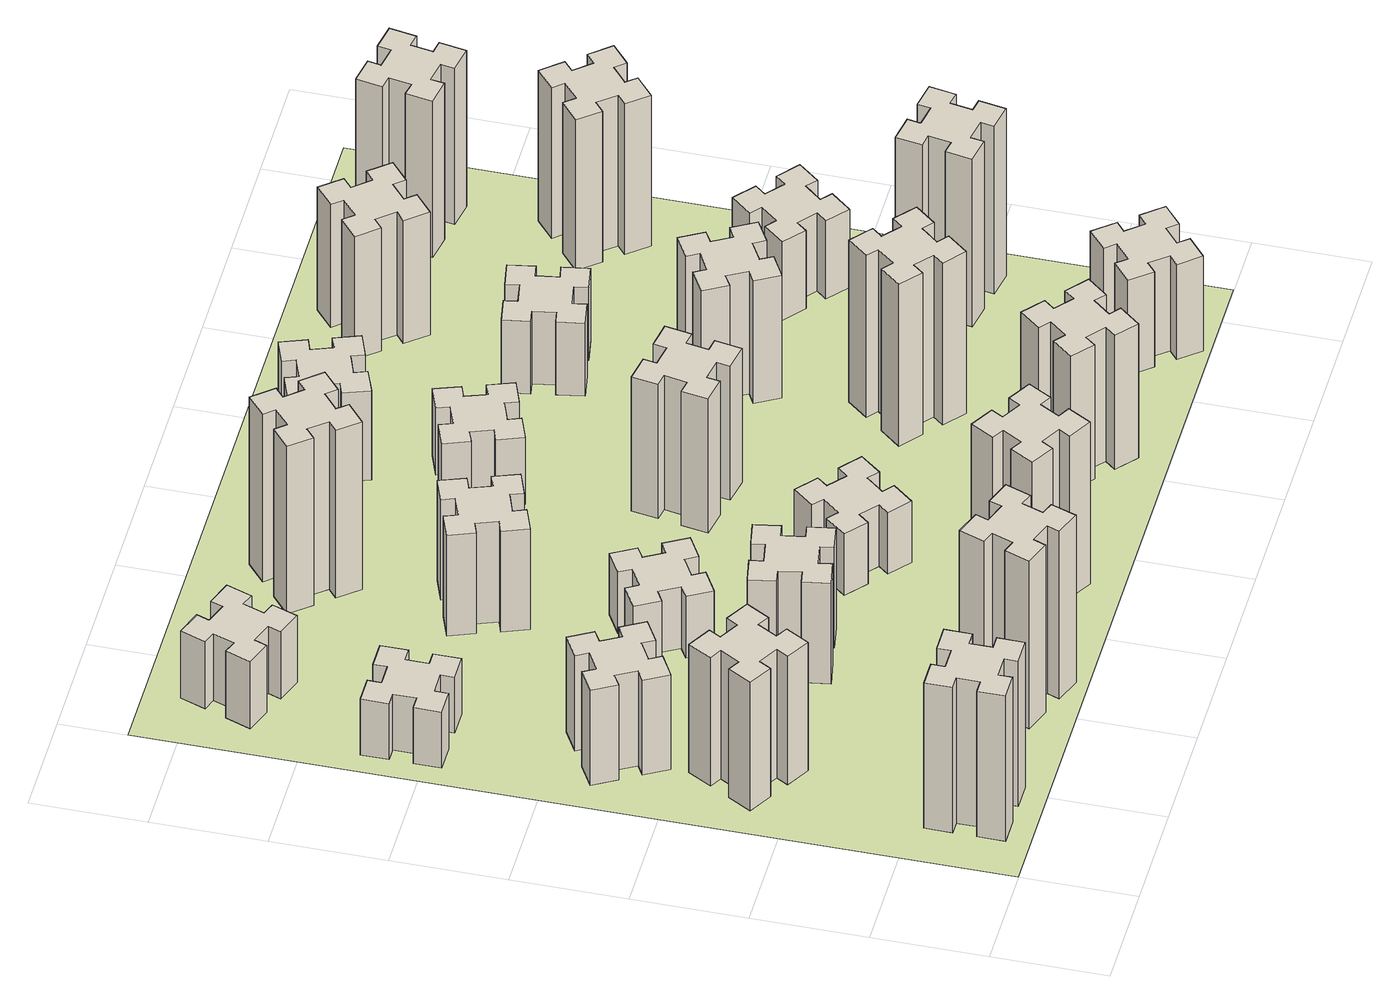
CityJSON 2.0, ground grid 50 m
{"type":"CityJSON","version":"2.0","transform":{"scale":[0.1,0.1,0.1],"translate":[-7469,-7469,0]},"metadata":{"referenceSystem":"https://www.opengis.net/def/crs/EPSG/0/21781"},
"CityObjects":{
"building1":{"type":"Building","attributes":{"class":"1000","function":"1000","usage":"1000","yearOfConstruction":2016,"roofType":"1000","measuredHeight":78,"storeysAboveGround":30,"storeysBelowGround":0},"geometry":[{"type":"Solid","lod":"1","boundaries":[[[[0,1,2,3,4,5,6,7,8,9,10,11,12,13,14,15,16,17,18,19]],[[17,16,20,21]],[[16,15,22,20]],[[15,14,23,22]],[[14,13,24,23]],[[13,12,25,24]],[[12,11,26,25]],[[11,10,27,26]],[[10,9,28,27]],[[9,8,29,28]],[[8,7,30,29]],[[7,6,31,30]],[[6,5,32,31]],[[5,4,33,32]],[[4,3,34,33]],[[3,2,35,34]],[[2,1,36,35]],[[1,0,37,36]],[[0,19,38,37]],[[19,18,39,38]],[[18,17,21,39]],[[24,25,26,27,28,29,30,31,32,33,34,35,36,37,38,39,21,20,22,23]]]]}]},
"building2":{"type":"Building","attributes":{"class":"1000","function":"1000","usage":"1000","yearOfConstruction":2016,"roofType":"1000","measuredHeight":69,"storeysAboveGround":30,"storeysBelowGround":0},"geometry":[{"type":"Solid","lod":"1","boundaries":[[[[40,41,42,43,44,45,46,47,48,49,50,51,52,53,54,55,56,57,58,59]],[[57,56,60,61]],[[56,55,62,60]],[[55,54,63,62]],[[54,53,64,63]],[[53,52,65,64]],[[52,51,66,65]],[[51,50,67,66]],[[50,49,68,67]],[[49,48,69,68]],[[48,47,70,69]],[[47,46,71,70]],[[46,45,72,71]],[[45,44,73,72]],[[44,43,74,73]],[[43,42,75,74]],[[42,41,76,75]],[[41,40,77,76]],[[40,59,78,77]],[[59,58,79,78]],[[58,57,61,79]],[[64,65,66,67,68,69,70,71,72,73,74,75,76,77,78,79,61,60,62,63]]]]}]},
"building3":{"type":"Building","attributes":{"class":"1000","function":"1000","usage":"1000","yearOfConstruction":2016,"roofType":"1000","measuredHeight":51,"storeysAboveGround":30,"storeysBelowGround":0},"geometry":[{"type":"Solid","lod":"1","boundaries":[[[[80,81,82,83,84,85,86,87,88,89,90,91,92,93,94,95,96,97,98,99]],[[97,96,100,101]],[[96,95,102,100]],[[95,94,103,102]],[[94,93,104,103]],[[93,92,105,104]],[[92,91,106,105]],[[91,90,107,106]],[[90,89,108,107]],[[89,88,109,108]],[[88,87,110,109]],[[87,86,111,110]],[[86,85,112,111]],[[85,84,113,112]],[[84,83,114,113]],[[83,82,115,114]],[[82,81,116,115]],[[81,80,117,116]],[[80,99,118,117]],[[99,98,119,118]],[[98,97,101,119]],[[104,105,106,107,108,109,110,111,112,113,114,115,116,117,118,119,101,100,102,103]]]]}]},
"building4":{"type":"Building","attributes":{"class":"1000","function":"1000","usage":"1000","yearOfConstruction":2016,"roofType":"1000","measuredHeight":30,"storeysAboveGround":30,"storeysBelowGround":0},"geometry":[{"type":"Solid","lod":"1","boundaries":[[[[120,121,122,123,124,125,126,127,128,129,130,131,132,133,134,135,136,137,138,139]],[[137,136,140,141]],[[136,135,142,140]],[[135,134,143,142]],[[134,133,144,143]],[[133,132,145,144]],[[132,131,146,145]],[[131,130,147,146]],[[130,129,148,147]],[[129,128,149,148]],[[128,127,150,149]],[[127,126,151,150]],[[126,125,152,151]],[[125,124,153,152]],[[124,123,154,153]],[[123,122,155,154]],[[122,121,156,155]],[[121,120,157,156]],[[120,139,158,157]],[[139,138,159,158]],[[138,137,141,159]],[[144,145,146,147,148,149,150,151,152,153,154,155,156,157,158,159,141,140,142,143]]]]}]},
"building5":{"type":"Building","attributes":{"class":"1000","function":"1000","usage":"1000","yearOfConstruction":2016,"roofType":"1000","measuredHeight":90,"storeysAboveGround":30,"storeysBelowGround":0},"geometry":[{"type":"Solid","lod":"1","boundaries":[[[[160,161,162,163,164,165,166,167,168,169,170,171,172,173,174,175,176,177,178,179]],[[177,176,180,181]],[[176,175,182,180]],[[175,174,183,182]],[[174,173,184,183]],[[173,172,185,184]],[[172,171,186,185]],[[171,170,187,186]],[[170,169,188,187]],[[169,168,189,188]],[[168,167,190,189]],[[167,166,191,190]],[[166,165,192,191]],[[165,164,193,192]],[[164,163,194,193]],[[163,162,195,194]],[[162,161,196,195]],[[161,160,197,196]],[[160,179,198,197]],[[179,178,199,198]],[[178,177,181,199]],[[184,185,186,187,188,189,190,191,192,193,194,195,196,197,198,199,181,180,182,183]]]]}]},
"building6":{"type":"Building","attributes":{"class":"1000","function":"1000","usage":"1000","yearOfConstruction":2016,"roofType":"1000","measuredHeight":36,"storeysAboveGround":30,"storeysBelowGround":0},"geometry":[{"type":"Solid","lod":"1","boundaries":[[[[200,201,202,203,204,205,206,207,208,209,210,211,212,213,214,215,216,217,218,219]],[[217,216,220,221]],[[216,215,222,220]],[[215,214,223,222]],[[214,213,224,223]],[[213,212,225,224]],[[212,211,226,225]],[[211,210,227,226]],[[210,209,228,227]],[[209,208,229,228]],[[208,207,230,229]],[[207,206,231,230]],[[206,205,232,231]],[[205,204,233,232]],[[204,203,234,233]],[[203,202,235,234]],[[202,201,236,235]],[[201,200,237,236]],[[200,219,238,237]],[[219,218,239,238]],[[218,217,221,239]],[[224,225,226,227,228,229,230,231,232,233,234,235,236,237,238,239,221,220,222,223]]]]}]},
"building7":{"type":"Building","attributes":{"class":"1000","function":"1000","usage":"1000","yearOfConstruction":2016,"roofType":"1000","measuredHeight":54,"storeysAboveGround":30,"storeysBelowGround":0},"geometry":[{"type":"Solid","lod":"1","boundaries":[[[[240,241,242,243,244,245,246,247,248,249,250,251,252,253,254,255,256,257,258,259]],[[257,256,260,261]],[[256,255,262,260]],[[255,254,263,262]],[[254,253,264,263]],[[253,252,265,264]],[[252,251,266,265]],[[251,250,267,266]],[[250,249,268,267]],[[249,248,269,268]],[[248,247,270,269]],[[247,246,271,270]],[[246,245,272,271]],[[245,244,273,272]],[[244,243,274,273]],[[243,242,275,274]],[[242,241,276,275]],[[241,240,277,276]],[[240,259,278,277]],[[259,258,279,278]],[[258,257,261,279]],[[264,265,266,267,268,269,270,271,272,273,274,275,276,277,278,279,261,260,262,263]]]]}]},
"building8":{"type":"Building","attributes":{"class":"1000","function":"1000","usage":"1000","yearOfConstruction":2016,"roofType":"1000","measuredHeight":33,"storeysAboveGround":30,"storeysBelowGround":0},"geometry":[{"type":"Solid","lod":"1","boundaries":[[[[280,281,282,283,284,285,286,287,288,289,290,291,292,293,294,295,296,297,298,299]],[[297,296,300,301]],[[296,295,302,300]],[[295,294,303,302]],[[294,293,304,303]],[[293,292,305,304]],[[292,291,306,305]],[[291,290,307,306]],[[290,289,308,307]],[[289,288,309,308]],[[288,287,310,309]],[[287,286,311,310]],[[286,285,312,311]],[[285,284,313,312]],[[284,283,314,313]],[[283,282,315,314]],[[282,281,316,315]],[[281,280,317,316]],[[280,299,318,317]],[[299,298,319,318]],[[298,297,301,319]],[[304,305,306,307,308,309,310,311,312,313,314,315,316,317,318,319,301,300,302,303]]]]}]},
"building9":{"type":"Building","attributes":{"class":"1000","function":"1000","usage":"1000","yearOfConstruction":2016,"roofType":"1000","measuredHeight":54,"storeysAboveGround":30,"storeysBelowGround":0},"geometry":[{"type":"Solid","lod":"1","boundaries":[[[[320,321,322,323,324,325,326,327,328,329,330,331,332,333,334,335,336,337,338,339]],[[337,336,340,341]],[[336,335,342,340]],[[335,334,343,342]],[[334,333,344,343]],[[333,332,345,344]],[[332,331,346,345]],[[331,330,347,346]],[[330,329,348,347]],[[329,328,349,348]],[[328,327,350,349]],[[327,326,351,350]],[[326,325,352,351]],[[325,324,353,352]],[[324,323,354,353]],[[323,322,355,354]],[[322,321,356,355]],[[321,320,357,356]],[[320,339,358,357]],[[339,338,359,358]],[[338,337,341,359]],[[344,345,346,347,348,349,350,351,352,353,354,355,356,357,358,359,341,340,342,343]]]]}]},
"building10":{"type":"Building","attributes":{"class":"1000","function":"1000","usage":"1000","yearOfConstruction":2016,"roofType":"1000","measuredHeight":87,"storeysAboveGround":30,"storeysBelowGround":0},"geometry":[{"type":"Solid","lod":"1","boundaries":[[[[360,361,362,363,364,365,366,367,368,369,370,371,372,373,374,375,376,377,378,379]],[[377,376,380,381]],[[376,375,382,380]],[[375,374,383,382]],[[374,373,384,383]],[[373,372,385,384]],[[372,371,386,385]],[[371,370,387,386]],[[370,369,388,387]],[[369,368,389,388]],[[368,367,390,389]],[[367,366,391,390]],[[366,365,392,391]],[[365,364,393,392]],[[364,363,394,393]],[[363,362,395,394]],[[362,361,396,395]],[[361,360,397,396]],[[360,379,398,397]],[[379,378,399,398]],[[378,377,381,399]],[[384,385,386,387,388,389,390,391,392,393,394,395,396,397,398,399,381,380,382,383]]]]}]},
"building11":{"type":"Building","attributes":{"class":"1000","function":"1000","usage":"1000","yearOfConstruction":2016,"roofType":"1000","measuredHeight":90,"storeysAboveGround":30,"storeysBelowGround":0},"geometry":[{"type":"Solid","lod":"1","boundaries":[[[[400,401,402,403,404,405,406,407,408,409,410,411,412,413,414,415,416,417,418,419]],[[417,416,420,421]],[[416,415,422,420]],[[415,414,423,422]],[[414,413,424,423]],[[413,412,425,424]],[[412,411,426,425]],[[411,410,427,426]],[[410,409,428,427]],[[409,408,429,428]],[[408,407,430,429]],[[407,406,431,430]],[[406,405,432,431]],[[405,404,433,432]],[[404,403,434,433]],[[403,402,435,434]],[[402,401,436,435]],[[401,400,437,436]],[[400,419,438,437]],[[419,418,439,438]],[[418,417,421,439]],[[424,425,426,427,428,429,430,431,432,433,434,435,436,437,438,439,421,420,422,423]]]]}]},
"building12":{"type":"Building","attributes":{"class":"1000","function":"1000","usage":"1000","yearOfConstruction":2016,"roofType":"1000","measuredHeight":33,"storeysAboveGround":30,"storeysBelowGround":0},"geometry":[{"type":"Solid","lod":"1","boundaries":[[[[440,441,442,443,444,445,446,447,448,449,450,451,452,453,454,455,456,457,458,459]],[[457,456,460,461]],[[456,455,462,460]],[[455,454,463,462]],[[454,453,464,463]],[[453,452,465,464]],[[452,451,466,465]],[[451,450,467,466]],[[450,449,468,467]],[[449,448,469,468]],[[448,447,470,469]],[[447,446,471,470]],[[446,445,472,471]],[[445,444,473,472]],[[444,443,474,473]],[[443,442,475,474]],[[442,441,476,475]],[[441,440,477,476]],[[440,459,478,477]],[[459,458,479,478]],[[458,457,461,479]],[[464,465,466,467,468,469,470,471,472,473,474,475,476,477,478,479,461,460,462,463]]]]}]},
"building13":{"type":"Building","attributes":{"class":"1000","function":"1000","usage":"1000","yearOfConstruction":2016,"roofType":"1000","measuredHeight":72,"storeysAboveGround":30,"storeysBelowGround":0},"geometry":[{"type":"Solid","lod":"1","boundaries":[[[[480,481,482,483,484,485,486,487,488,489,490,491,492,493,494,495,496,497,498,499]],[[497,496,500,501]],[[496,495,502,500]],[[495,494,503,502]],[[494,493,504,503]],[[493,492,505,504]],[[492,491,506,505]],[[491,490,507,506]],[[490,489,508,507]],[[489,488,509,508]],[[488,487,510,509]],[[487,486,511,510]],[[486,485,512,511]],[[485,484,513,512]],[[484,483,514,513]],[[483,482,515,514]],[[482,481,516,515]],[[481,480,517,516]],[[480,499,518,517]],[[499,498,519,518]],[[498,497,501,519]],[[504,505,506,507,508,509,510,511,512,513,514,515,516,517,518,519,501,500,502,503]]]]}]},
"building14":{"type":"Building","attributes":{"class":"1000","function":"1000","usage":"1000","yearOfConstruction":2016,"roofType":"1000","measuredHeight":36,"storeysAboveGround":30,"storeysBelowGround":0},"geometry":[{"type":"Solid","lod":"1","boundaries":[[[[520,521,522,523,524,525,526,527,528,529,530,531,532,533,534,535,536,537,538,539]],[[537,536,540,541]],[[536,535,542,540]],[[535,534,543,542]],[[534,533,544,543]],[[533,532,545,544]],[[532,531,546,545]],[[531,530,547,546]],[[530,529,548,547]],[[529,528,549,548]],[[528,527,550,549]],[[527,526,551,550]],[[526,525,552,551]],[[525,524,553,552]],[[524,523,554,553]],[[523,522,555,554]],[[522,521,556,555]],[[521,520,557,556]],[[520,539,558,557]],[[539,538,559,558]],[[538,537,541,559]],[[544,545,546,547,548,549,550,551,552,553,554,555,556,557,558,559,541,540,542,543]]]]}]},
"building15":{"type":"Building","attributes":{"class":"1000","function":"1000","usage":"1000","yearOfConstruction":2016,"roofType":"1000","measuredHeight":72,"storeysAboveGround":30,"storeysBelowGround":0},"geometry":[{"type":"Solid","lod":"1","boundaries":[[[[560,561,562,563,564,565,566,567,568,569,570,571,572,573,574,575,576,577,578,579]],[[577,576,580,581]],[[576,575,582,580]],[[575,574,583,582]],[[574,573,584,583]],[[573,572,585,584]],[[572,571,586,585]],[[571,570,587,586]],[[570,569,588,587]],[[569,568,589,588]],[[568,567,590,589]],[[567,566,591,590]],[[566,565,592,591]],[[565,564,593,592]],[[564,563,594,593]],[[563,562,595,594]],[[562,561,596,595]],[[561,560,597,596]],[[560,579,598,597]],[[579,578,599,598]],[[578,577,581,599]],[[584,585,586,587,588,589,590,591,592,593,594,595,596,597,598,599,581,580,582,583]]]]}]},
"building16":{"type":"Building","attributes":{"class":"1000","function":"1000","usage":"1000","yearOfConstruction":2016,"roofType":"1000","measuredHeight":48,"storeysAboveGround":30,"storeysBelowGround":0},"geometry":[{"type":"Solid","lod":"1","boundaries":[[[[600,601,602,603,604,605,606,607,608,609,610,611,612,613,614,615,616,617,618,619]],[[617,616,620,621]],[[616,615,622,620]],[[615,614,623,622]],[[614,613,624,623]],[[613,612,625,624]],[[612,611,626,625]],[[611,610,627,626]],[[610,609,628,627]],[[609,608,629,628]],[[608,607,630,629]],[[607,606,631,630]],[[606,605,632,631]],[[605,604,633,632]],[[604,603,634,633]],[[603,602,635,634]],[[602,601,636,635]],[[601,600,637,636]],[[600,619,638,637]],[[619,618,639,638]],[[618,617,621,639]],[[624,625,626,627,628,629,630,631,632,633,634,635,636,637,638,639,621,620,622,623]]]]}]},
"building17":{"type":"Building","attributes":{"class":"1000","function":"1000","usage":"1000","yearOfConstruction":2016,"roofType":"1000","measuredHeight":87,"storeysAboveGround":30,"storeysBelowGround":0},"geometry":[{"type":"Solid","lod":"1","boundaries":[[[[640,641,642,643,644,645,646,647,648,649,650,651,652,653,654,655,656,657,658,659]],[[657,656,660,661]],[[656,655,662,660]],[[655,654,663,662]],[[654,653,664,663]],[[653,652,665,664]],[[652,651,666,665]],[[651,650,667,666]],[[650,649,668,667]],[[649,648,669,668]],[[648,647,670,669]],[[647,646,671,670]],[[646,645,672,671]],[[645,644,673,672]],[[644,643,674,673]],[[643,642,675,674]],[[642,641,676,675]],[[641,640,677,676]],[[640,659,678,677]],[[659,658,679,678]],[[658,657,661,679]],[[664,665,666,667,668,669,670,671,672,673,674,675,676,677,678,679,661,660,662,663]]]]}]},
"building18":{"type":"Building","attributes":{"class":"1000","function":"1000","usage":"1000","yearOfConstruction":2016,"roofType":"1000","measuredHeight":66,"storeysAboveGround":30,"storeysBelowGround":0},"geometry":[{"type":"Solid","lod":"1","boundaries":[[[[680,681,682,683,684,685,686,687,688,689,690,691,692,693,694,695,696,697,698,699]],[[697,696,700,701]],[[696,695,702,700]],[[695,694,703,702]],[[694,693,704,703]],[[693,692,705,704]],[[692,691,706,705]],[[691,690,707,706]],[[690,689,708,707]],[[689,688,709,708]],[[688,687,710,709]],[[687,686,711,710]],[[686,685,712,711]],[[685,684,713,712]],[[684,683,714,713]],[[683,682,715,714]],[[682,681,716,715]],[[681,680,717,716]],[[680,699,718,717]],[[699,698,719,718]],[[698,697,701,719]],[[704,705,706,707,708,709,710,711,712,713,714,715,716,717,718,719,701,700,702,703]]]]}]},
"building19":{"type":"Building","attributes":{"class":"1000","function":"1000","usage":"1000","yearOfConstruction":2016,"roofType":"1000","measuredHeight":39,"storeysAboveGround":30,"storeysBelowGround":0},"geometry":[{"type":"Solid","lod":"1","boundaries":[[[[720,721,722,723,724,725,726,727,728,729,730,731,732,733,734,735,736,737,738,739]],[[737,736,740,741]],[[736,735,742,740]],[[735,734,743,742]],[[734,733,744,743]],[[733,732,745,744]],[[732,731,746,745]],[[731,730,747,746]],[[730,729,748,747]],[[729,728,749,748]],[[728,727,750,749]],[[727,726,751,750]],[[726,725,752,751]],[[725,724,753,752]],[[724,723,754,753]],[[723,722,755,754]],[[722,721,756,755]],[[721,720,757,756]],[[720,739,758,757]],[[739,738,759,758]],[[738,737,741,759]],[[744,745,746,747,748,749,750,751,752,753,754,755,756,757,758,759,741,740,742,743]]]]}]},
"building20":{"type":"Building","attributes":{"class":"1000","function":"1000","usage":"1000","yearOfConstruction":2016,"roofType":"1000","measuredHeight":51,"storeysAboveGround":30,"storeysBelowGround":0},"geometry":[{"type":"Solid","lod":"1","boundaries":[[[[760,761,762,763,764,765,766,767,768,769,770,771,772,773,774,775,776,777,778,779]],[[777,776,780,781]],[[776,775,782,780]],[[775,774,783,782]],[[774,773,784,783]],[[773,772,785,784]],[[772,771,786,785]],[[771,770,787,786]],[[770,769,788,787]],[[769,768,789,788]],[[768,767,790,789]],[[767,766,791,790]],[[766,765,792,791]],[[765,764,793,792]],[[764,763,794,793]],[[763,762,795,794]],[[762,761,796,795]],[[761,760,797,796]],[[760,779,798,797]],[[779,778,799,798]],[[778,777,781,799]],[[784,785,786,787,788,789,790,791,792,793,794,795,796,797,798,799,781,780,782,783]]]]}]},
"building21":{"type":"Building","attributes":{"class":"1000","function":"1000","usage":"1000","yearOfConstruction":2016,"roofType":"1000","measuredHeight":66,"storeysAboveGround":30,"storeysBelowGround":0},"geometry":[{"type":"Solid","lod":"1","boundaries":[[[[800,801,802,803,804,805,806,807,808,809,810,811,812,813,814,815,816,817,818,819]],[[817,816,820,821]],[[816,815,822,820]],[[815,814,823,822]],[[814,813,824,823]],[[813,812,825,824]],[[812,811,826,825]],[[811,810,827,826]],[[810,809,828,827]],[[809,808,829,828]],[[808,807,830,829]],[[807,806,831,830]],[[806,805,832,831]],[[805,804,833,832]],[[804,803,834,833]],[[803,802,835,834]],[[802,801,836,835]],[[801,800,837,836]],[[800,819,838,837]],[[819,818,839,838]],[[818,817,821,839]],[[824,825,826,827,828,829,830,831,832,833,834,835,836,837,838,839,821,820,822,823]]]]}]},
"building22":{"type":"Building","attributes":{"class":"1000","function":"1000","usage":"1000","yearOfConstruction":2016,"roofType":"1000","measuredHeight":90,"storeysAboveGround":30,"storeysBelowGround":0},"geometry":[{"type":"Solid","lod":"1","boundaries":[[[[840,841,842,843,844,845,846,847,848,849,850,851,852,853,854,855,856,857,858,859]],[[857,856,860,861]],[[856,855,862,860]],[[855,854,863,862]],[[854,853,864,863]],[[853,852,865,864]],[[852,851,866,865]],[[851,850,867,866]],[[850,849,868,867]],[[849,848,869,868]],[[848,847,870,869]],[[847,846,871,870]],[[846,845,872,871]],[[845,844,873,872]],[[844,843,874,873]],[[843,842,875,874]],[[842,841,876,875]],[[841,840,877,876]],[[840,859,878,877]],[[859,858,879,878]],[[858,857,861,879]],[[864,865,866,867,868,869,870,871,872,873,874,875,876,877,878,879,861,860,862,863]]]]}]},
"building23":{"type":"Building","attributes":{"class":"1000","function":"1000","usage":"1000","yearOfConstruction":2016,"roofType":"1000","measuredHeight":42,"storeysAboveGround":30,"storeysBelowGround":0},"geometry":[{"type":"Solid","lod":"1","boundaries":[[[[880,881,882,883,884,885,886,887,888,889,890,891,892,893,894,895,896,897,898,899]],[[897,896,900,901]],[[896,895,902,900]],[[895,894,903,902]],[[894,893,904,903]],[[893,892,905,904]],[[892,891,906,905]],[[891,890,907,906]],[[890,889,908,907]],[[889,888,909,908]],[[888,887,910,909]],[[887,886,911,910]],[[886,885,912,911]],[[885,884,913,912]],[[884,883,914,913]],[[883,882,915,914]],[[882,881,916,915]],[[881,880,917,916]],[[880,899,918,917]],[[899,898,919,918]],[[898,897,901,919]],[[904,905,906,907,908,909,910,911,912,913,914,915,916,917,918,919,901,900,902,903]]]]}]},
"building24":{"type":"Building","attributes":{"class":"1000","function":"1000","usage":"1000","yearOfConstruction":2016,"roofType":"1000","measuredHeight":81,"storeysAboveGround":30,"storeysBelowGround":0},"geometry":[{"type":"Solid","lod":"1","boundaries":[[[[920,921,922,923,924,925,926,927,928,929,930,931,932,933,934,935,936,937,938,939]],[[937,936,940,941]],[[936,935,942,940]],[[935,934,943,942]],[[934,933,944,943]],[[933,932,945,944]],[[932,931,946,945]],[[931,930,947,946]],[[930,929,948,947]],[[929,928,949,948]],[[928,927,950,949]],[[927,926,951,950]],[[926,925,952,951]],[[925,924,953,952]],[[924,923,954,953]],[[923,922,955,954]],[[922,921,956,955]],[[921,920,957,956]],[[920,939,958,957]],[[939,938,959,958]],[[938,937,941,959]],[[944,945,946,947,948,949,950,951,952,953,954,955,956,957,958,959,941,940,942,943]]]]}]},
"building25":{"type":"Building","attributes":{"class":"1000","function":"1000","usage":"1000","yearOfConstruction":2016,"roofType":"1000","measuredHeight":84,"storeysAboveGround":30,"storeysBelowGround":0},"geometry":[{"type":"Solid","lod":"1","boundaries":[[[[960,961,962,963,964,965,966,967,968,969,970,971,972,973,974,975,976,977,978,979]],[[977,976,980,981]],[[976,975,982,980]],[[975,974,983,982]],[[974,973,984,983]],[[973,972,985,984]],[[972,971,986,985]],[[971,970,987,986]],[[970,969,988,987]],[[969,968,989,988]],[[968,967,990,989]],[[967,966,991,990]],[[966,965,992,991]],[[965,964,993,992]],[[964,963,994,993]],[[963,962,995,994]],[[962,961,996,995]],[[961,960,997,996]],[[960,979,998,997]],[[979,978,999,998]],[[978,977,981,999]],[[984,985,986,987,988,989,990,991,992,993,994,995,996,997,998,999,981,980,982,983]]]]}]},
"landuse1":{"type":"LandUse","attributes":{"name":"plot1","function":"1010"},"geometry":[{"type":"MultiSurface","lod":"1","boundaries":[[[1000,1001,1002,1003]]]}]}
},
"vertices":[
[265,325,0],[265,225,0],[205,225,0],[205,105,0],[325,105,0],[325,165,0],[425,165,0],[425,105,0],[545,105,0],[545,225,0],[485,225,0],[485,325,0],[545,325,0],[545,445,0],[425,445,0],[425,385,0],[325,385,0],[325,445,0],[205,445,0],[205,325,0],[325,385,780],[325,445,780],[425,385,780],[425,445,780],[545,445,780],[545,325,780],[485,325,780],[485,225,780],[545,225,780],[545,105,780],[425,105,780],[425,165,780],[325,165,780],[325,105,780],[205,105,780],[205,225,780],[265,225,780],[265,325,780],[205,325,780],[205,445,780],
[305,1314,0],[255,1227,0],[203,1257,0],[143,1153,0],[247,1093,0],[277,1145,0],[364,1095,0],[334,1043,0],[438,983,0],[498,1087,0],[446,1117,0],[496,1204,0],[548,1174,0],[608,1278,0],[504,1338,0],[474,1286,0],[387,1336,0],[417,1388,0],[313,1448,0],[253,1344,0],[387,1336,690],[417,1388,690],[474,1286,690],[504,1338,690],[608,1278,690],[548,1174,690],[496,1204,690],[446,1117,690],[498,1087,690],[438,983,690],[334,1043,690],[364,1095,690],[277,1145,690],[247,1093,690],[143,1153,690],[203,1257,690],[255,1227,690],[305,1314,690],[253,1344,690],[313,1448,690],
[387,1635,0],[474,1685,0],[504,1633,0],[608,1693,0],[548,1797,0],[496,1767,0],[446,1854,0],[498,1884,0],[438,1988,0],[334,1928,0],[364,1876,0],[277,1826,0],[247,1878,0],[143,1818,0],[203,1714,0],[255,1744,0],[305,1657,0],[253,1627,0],[313,1523,0],[417,1583,0],[305,1657,510],[253,1627,510],[255,1744,510],[203,1714,510],[143,1818,510],[247,1878,510],[277,1826,510],[364,1876,510],[334,1928,510],[438,1988,510],[498,1884,510],[446,1854,510],[496,1767,510],[548,1797,510],[608,1693,510],[504,1633,510],[474,1685,510],[387,1635,510],[417,1583,510],[313,1523,510],
[165,2645,0],[165,2545,0],[105,2545,0],[105,2425,0],[225,2425,0],[225,2485,0],[325,2485,0],[325,2425,0],[445,2425,0],[445,2545,0],[385,2545,0],[385,2645,0],[445,2645,0],[445,2765,0],[325,2765,0],[325,2705,0],[225,2705,0],[225,2765,0],[105,2765,0],[105,2645,0],[225,2705,300],[225,2765,300],[325,2705,300],[325,2765,300],[445,2765,300],[445,2645,300],[385,2645,300],[385,2545,300],[445,2545,300],[445,2425,300],[325,2425,300],[325,2485,300],[225,2485,300],[225,2425,300],[105,2425,300],[105,2545,300],[165,2545,300],[165,2645,300],[105,2645,300],[105,2765,300],
[1029,360,0],[995,266,0],[939,287,0],[897,174,0],[1010,133,0],[1031,189,0],[1125,155,0],[1104,99,0],[1217,57,0],[1258,170,0],[1202,191,0],[1236,285,0],[1292,264,0],[1333,377,0],[1220,418,0],[1200,362,0],[1106,396,0],[1127,452,0],[1014,493,0],[973,380,0],[1106,396,900],[1127,452,900],[1200,362,900],[1220,418,900],[1333,377,900],[1292,264,900],[1236,285,900],[1202,191,900],[1258,170,900],[1217,57,900],[1104,99,900],[1125,155,900],[1031,189,900],[1010,133,900],[897,174,900],[939,287,900],[995,266,900],[1029,360,900],[973,380,900],[1014,493,900],
[462,3251,0],[496,3345,0],[552,3324,0],[593,3437,0],[480,3478,0],[460,3422,0],[366,3456,0],[387,3512,0],[274,3553,0],[233,3440,0],[289,3420,0],[255,3326,0],[199,3347,0],[157,3234,0],[270,3193,0],[291,3249,0],[385,3215,0],[364,3159,0],[477,3117,0],[518,3230,0],[385,3215,360],[364,3159,360],[291,3249,360],[270,3193,360],[157,3234,360],[199,3347,360],[255,3326,360],[289,3420,360],[233,3440,360],[274,3553,360],[387,3512,360],[366,3456,360],[460,3422,360],[480,3478,360],[593,3437,360],[552,3324,360],[496,3345,360],[462,3251,360],[518,3230,360],[477,3117,360],
[1232,1185,0],[1215,1284,0],[1274,1294,0],[1253,1412,0],[1135,1391,0],[1145,1332,0],[1047,1315,0],[1037,1374,0],[918,1353,0],[939,1235,0],[998,1245,0],[1016,1147,0],[957,1137,0],[977,1018,0],[1096,1039,0],[1085,1098,0],[1184,1116,0],[1194,1057,0],[1312,1077,0],[1291,1196,0],[1184,1116,540],[1194,1057,540],[1085,1098,540],[1096,1039,540],[977,1018,540],[957,1137,540],[1016,1147,540],[998,1245,540],[939,1235,540],[918,1353,540],[1037,1374,540],[1047,1315,540],[1145,1332,540],[1135,1391,540],[1253,1412,540],[1274,1294,540],[1215,1284,540],[1232,1185,540],[1291,1196,540],[1312,1077,540],
[1127,1635,0],[1214,1685,0],[1244,1633,0],[1348,1693,0],[1288,1797,0],[1236,1767,0],[1186,1854,0],[1238,1884,0],[1178,1988,0],[1074,1928,0],[1104,1876,0],[1017,1826,0],[987,1878,0],[883,1818,0],[943,1714,0],[995,1744,0],[1045,1657,0],[993,1627,0],[1053,1523,0],[1157,1583,0],[1045,1657,330],[993,1627,330],[995,1744,330],[943,1714,330],[883,1818,330],[987,1878,330],[1017,1826,330],[1104,1876,330],[1074,1928,330],[1178,1988,330],[1238,1884,330],[1186,1854,330],[1236,1767,330],[1288,1797,330],[1348,1693,330],[1244,1633,330],[1214,1685,330],[1127,1635,330],[1157,1583,330],[1053,1523,330],
[1125,2616,0],[1031,2582,0],[1010,2638,0],[897,2597,0],[939,2484,0],[995,2505,0],[1029,2411,0],[973,2390,0],[1014,2277,0],[1127,2319,0],[1106,2375,0],[1200,2409,0],[1220,2353,0],[1333,2394,0],[1292,2507,0],[1236,2486,0],[1202,2580,0],[1258,2600,0],[1217,2713,0],[1104,2672,0],[1202,2580,540],[1258,2600,540],[1236,2486,540],[1292,2507,540],[1333,2394,540],[1220,2353,540],[1200,2409,540],[1106,2375,540],[1127,2319,540],[1014,2277,540],[973,2390,540],[1029,2411,540],[995,2505,540],[939,2484,540],[897,2597,540],[1010,2638,540],[1031,2582,540],[1125,2616,540],[1104,2672,540],[1217,2713,540],
[1657,305,0],[1744,255,0],[1714,203,0],[1818,143,0],[1878,247,0],[1826,277,0],[1876,364,0],[1928,334,0],[1988,438,0],[1884,498,0],[1854,446,0],[1767,496,0],[1797,548,0],[1693,608,0],[1633,504,0],[1685,474,0],[1635,387,0],[1583,417,0],[1523,313,0],[1627,253,0],[1635,387,870],[1583,417,870],[1685,474,870],[1633,504,870],[1693,608,870],[1797,548,870],[1767,496,870],[1854,446,870],[1884,498,870],[1988,438,870],[1928,334,870],[1876,364,870],[1826,277,870],[1878,247,870],[1818,143,870],[1714,203,870],[1744,255,870],[1657,305,870],[1627,253,870],[1523,313,870],
[999,3203,0],[1063,3126,0],[1017,3088,0],[1094,2996,0],[1186,3073,0],[1148,3119,0],[1224,3183,0],[1263,3137,0],[1355,3214,0],[1278,3306,0],[1232,3268,0],[1167,3344,0],[1213,3383,0],[1136,3475,0],[1044,3398,0],[1083,3352,0],[1006,3287,0],[968,3333,0],[876,3256,0],[953,3164,0],[1006,3287,900],[968,3333,900],[1083,3352,900],[1044,3398,900],[1136,3475,900],[1213,3383,900],[1167,3344,900],[1232,3268,900],[1278,3306,900],[1355,3214,900],[1263,3137,900],[1224,3183,900],[1148,3119,900],[1186,3073,900],[1094,2996,900],[1017,3088,900],[1063,3126,900],[999,3203,900],[953,3164,900],[876,3256,900],
[1703,1224,0],[1639,1148,0],[1593,1186,0],[1516,1094,0],[1608,1017,0],[1646,1063,0],[1723,999,0],[1684,953,0],[1776,876,0],[1853,968,0],[1807,1006,0],[1872,1083,0],[1918,1044,0],[1995,1136,0],[1903,1213,0],[1864,1167,0],[1788,1232,0],[1826,1278,0],[1734,1355,0],[1657,1263,0],[1788,1232,330],[1826,1278,330],[1864,1167,330],[1903,1213,330],[1995,1136,330],[1918,1044,330],[1872,1083,330],[1807,1006,330],[1853,968,330],[1776,876,330],[1684,953,330],[1723,999,330],[1646,1063,330],[1608,1017,330],[1516,1094,330],[1593,1186,330],[1639,1148,330],[1703,1224,330],[1657,1263,330],[1734,1355,330],
[2024,1955,0],[1925,1972,0],[1936,2031,0],[1817,2052,0],[1797,1934,0],[1856,1924,0],[1838,1825,0],[1779,1836,0],[1758,1717,0],[1877,1697,0],[1887,1756,0],[1985,1738,0],[1975,1679,0],[2093,1658,0],[2114,1777,0],[2055,1787,0],[2072,1885,0],[2131,1875,0],[2152,1993,0],[2034,2014,0],[2072,1885,720],[2131,1875,720],[2055,1787,720],[2114,1777,720],[2093,1658,720],[1975,1679,720],[1985,1738,720],[1887,1756,720],[1877,1697,720],[1758,1717,720],[1779,1836,720],[1838,1825,720],[1856,1924,720],[1797,1934,720],[1817,2052,720],[1936,2031,720],[1925,1972,720],[2024,1955,720],[2034,2014,720],[2152,1993,720],
[1735,2705,0],[1769,2611,0],[1713,2590,0],[1754,2477,0],[1867,2519,0],[1846,2575,0],[1940,2609,0],[1960,2553,0],[2073,2594,0],[2032,2707,0],[1976,2686,0],[1942,2780,0],[1998,2800,0],[1957,2913,0],[1844,2872,0],[1865,2816,0],[1771,2782,0],[1750,2838,0],[1637,2797,0],[1679,2684,0],[1771,2782,360],[1750,2838,360],[1865,2816,360],[1844,2872,360],[1957,2913,360],[1998,2800,360],[1942,2780,360],[1976,2686,360],[2032,2707,360],[2073,2594,360],[1960,2553,360],[1940,2609,360],[1846,2575,360],[1867,2519,360],[1754,2477,360],[1713,2590,360],[1769,2611,360],[1735,2705,360],[1679,2684,360],[1637,2797,360],
[2486,323,0],[2563,259,0],[2524,213,0],[2616,136,0],[2693,228,0],[2647,266,0],[2712,343,0],[2758,304,0],[2835,396,0],[2743,473,0],[2704,427,0],[2628,492,0],[2666,538,0],[2574,615,0],[2497,523,0],[2543,484,0],[2479,408,0],[2433,446,0],[2356,354,0],[2448,277,0],[2479,408,720],[2433,446,720],[2543,484,720],[2497,523,720],[2574,615,720],[2666,538,720],[2628,492,720],[2704,427,720],[2743,473,720],[2835,396,720],[2758,304,720],[2712,343,720],[2647,266,720],[2693,228,720],[2616,136,720],[2524,213,720],[2563,259,720],[2486,323,720],[2448,277,720],[2356,354,720],
[1846,3215,0],[1940,3249,0],[1960,3193,0],[2073,3234,0],[2032,3347,0],[1976,3326,0],[1942,3420,0],[1998,3440,0],[1957,3553,0],[1844,3512,0],[1865,3456,0],[1771,3422,0],[1750,3478,0],[1637,3437,0],[1679,3324,0],[1735,3345,0],[1769,3251,0],[1713,3230,0],[1754,3117,0],[1867,3159,0],[1769,3251,480],[1713,3230,480],[1735,3345,480],[1679,3324,480],[1637,3437,480],[1750,3478,480],[1771,3422,480],[1865,3456,480],[1844,3512,480],[1957,3553,480],[1998,3440,480],[1942,3420,480],[1976,3326,480],[2032,3347,480],[2073,3234,480],[1960,3193,480],[1940,3249,480],[1846,3215,480],[1867,3159,480],[1754,3117,480],
[2804,1167,0],[2728,1232,0],[2766,1278,0],[2674,1355,0],[2597,1263,0],[2643,1224,0],[2579,1148,0],[2533,1186,0],[2456,1094,0],[2548,1017,0],[2586,1063,0],[2663,999,0],[2624,953,0],[2716,876,0],[2793,968,0],[2747,1006,0],[2812,1083,0],[2858,1044,0],[2935,1136,0],[2843,1213,0],[2812,1083,870],[2858,1044,870],[2747,1006,870],[2793,968,870],[2716,876,870],[2624,953,870],[2663,999,870],[2586,1063,870],[2548,1017,870],[2456,1094,870],[2533,1186,870],[2579,1148,870],[2643,1224,870],[2597,1263,870],[2674,1355,870],[2766,1278,870],[2728,1232,870],[2804,1167,870],[2843,1213,870],[2935,1136,870],
[2684,1976,0],[2597,1926,0],[2567,1978,0],[2463,1918,0],[2523,1814,0],[2575,1844,0],[2625,1757,0],[2573,1727,0],[2633,1623,0],[2737,1683,0],[2707,1735,0],[2794,1785,0],[2824,1733,0],[2928,1793,0],[2868,1897,0],[2816,1867,0],[2766,1954,0],[2818,1984,0],[2758,2088,0],[2654,2028,0],[2766,1954,660],[2818,1984,660],[2816,1867,660],[2868,1897,660],[2928,1793,660],[2824,1733,660],[2794,1785,660],[2707,1735,660],[2737,1683,660],[2633,1623,660],[2573,1727,660],[2625,1757,660],[2575,1844,660],[2523,1814,660],[2463,1918,660],[2567,1978,660],[2597,1926,660],[2684,1976,660],[2654,2028,660],[2758,2088,660],
[2712,2565,0],[2695,2664,0],[2754,2674,0],[2733,2792,0],[2615,2771,0],[2625,2712,0],[2527,2695,0],[2517,2754,0],[2398,2733,0],[2419,2615,0],[2478,2625,0],[2496,2527,0],[2437,2517,0],[2457,2398,0],[2576,2419,0],[2565,2478,0],[2664,2496,0],[2674,2437,0],[2792,2457,0],[2771,2576,0],[2664,2496,390],[2674,2437,390],[2565,2478,390],[2576,2419,390],[2457,2398,390],[2437,2517,390],[2496,2527,390],[2478,2625,390],[2419,2615,390],[2398,2733,390],[2517,2754,390],[2527,2695,390],[2625,2712,390],[2615,2771,390],[2733,2792,390],[2754,2674,390],[2695,2664,390],[2712,2565,390],[2771,2576,390],[2792,2457,390],
[3368,159,0],[3444,223,0],[3483,177,0],[3575,254,0],[3498,346,0],[3452,308,0],[3387,384,0],[3433,423,0],[3356,515,0],[3264,438,0],[3303,392,0],[3226,327,0],[3188,373,0],[3096,296,0],[3173,204,0],[3219,243,0],[3283,166,0],[3237,128,0],[3314,36,0],[3406,113,0],[3283,166,510],[3237,128,510],[3219,243,510],[3173,204,510],[3096,296,510],[3188,373,510],[3226,327,510],[3303,392,510],[3264,438,510],[3356,515,510],[3433,423,510],[3387,384,510],[3452,308,510],[3498,346,510],[3575,254,510],[3483,177,510],[3444,223,510],[3368,159,510],[3406,113,510],[3314,36,510],
[2812,3368,0],[2747,3444,0],[2793,3483,0],[2716,3575,0],[2624,3498,0],[2663,3452,0],[2586,3387,0],[2548,3433,0],[2456,3356,0],[2533,3264,0],[2579,3303,0],[2643,3226,0],[2597,3188,0],[2674,3096,0],[2766,3173,0],[2728,3219,0],[2804,3283,0],[2843,3237,0],[2935,3314,0],[2858,3406,0],[2804,3283,660],[2843,3237,660],[2728,3219,660],[2766,3173,660],[2674,3096,660],[2597,3188,660],[2643,3226,660],[2579,3303,660],[2533,3264,660],[2456,3356,660],[2548,3433,660],[2586,3387,660],[2663,3452,660],[2624,3498,660],[2716,3575,660],[2793,3483,660],[2747,3444,660],[2812,3368,660],[2858,3406,660],[2935,3314,660],
[3367,1016,0],[3465,998,0],[3455,939,0],[3573,918,0],[3594,1037,0],[3535,1047,0],[3552,1145,0],[3611,1135,0],[3632,1253,0],[3514,1274,0],[3504,1215,0],[3405,1232,0],[3416,1291,0],[3297,1312,0],[3277,1194,0],[3336,1184,0],[3318,1085,0],[3259,1096,0],[3238,977,0],[3357,957,0],[3318,1085,900],[3259,1096,900],[3336,1184,900],[3277,1194,900],[3297,1312,900],[3416,1291,900],[3405,1232,900],[3504,1215,900],[3514,1274,900],[3632,1253,900],[3611,1135,900],[3552,1145,900],[3535,1047,900],[3594,1037,900],[3573,918,900],[3455,939,900],[3465,998,900],[3367,1016,900],[3357,957,900],[3238,977,900],
[3283,1864,0],[3219,1788,0],[3173,1826,0],[3096,1734,0],[3188,1657,0],[3226,1703,0],[3303,1639,0],[3264,1593,0],[3356,1516,0],[3433,1608,0],[3387,1646,0],[3452,1723,0],[3498,1684,0],[3575,1776,0],[3483,1853,0],[3444,1807,0],[3368,1872,0],[3406,1918,0],[3314,1995,0],[3237,1903,0],[3368,1872,420],[3406,1918,420],[3444,1807,420],[3483,1853,420],[3575,1776,420],[3498,1684,420],[3452,1723,420],[3387,1646,420],[3433,1608,420],[3356,1516,420],[3264,1593,420],[3303,1639,420],[3226,1703,420],[3188,1657,420],[3096,1734,420],[3173,1826,420],[3219,1788,420],[3283,1864,420],[3237,1903,420],[3314,1995,420],
[3403,2712,0],[3326,2647,0],[3288,2693,0],[3196,2616,0],[3273,2524,0],[3319,2563,0],[3383,2486,0],[3337,2448,0],[3414,2356,0],[3506,2433,0],[3468,2479,0],[3544,2543,0],[3583,2497,0],[3675,2574,0],[3598,2666,0],[3552,2628,0],[3487,2704,0],[3533,2743,0],[3456,2835,0],[3364,2758,0],[3487,2704,810],[3533,2743,810],[3552,2628,810],[3598,2666,810],[3675,2574,810],[3583,2497,810],[3544,2543,810],[3468,2479,810],[3506,2433,810],[3414,2356,810],[3337,2448,810],[3383,2486,810],[3319,2563,810],[3273,2524,810],[3196,2616,810],[3288,2693,810],[3326,2647,810],[3403,2712,810],[3364,2758,810],[3456,2835,810],
[3404,3435,0],[3305,3452,0],[3316,3511,0],[3197,3532,0],[3177,3414,0],[3236,3404,0],[3218,3305,0],[3159,3316,0],[3138,3197,0],[3257,3177,0],[3267,3236,0],[3365,3218,0],[3355,3159,0],[3473,3138,0],[3494,3257,0],[3435,3267,0],[3452,3365,0],[3511,3355,0],[3532,3473,0],[3414,3494,0],[3452,3365,840],[3511,3355,840],[3435,3267,840],[3494,3257,840],[3473,3138,840],[3355,3159,840],[3365,3218,840],[3267,3236,840],[3257,3177,840],[3138,3197,840],[3159,3316,840],[3218,3305,840],[3236,3404,840],[3177,3414,840],[3197,3532,840],[3316,3511,840],[3305,3452,840],[3404,3435,840],[3414,3494,840],[3532,3473,840],
[5,3705,0],[3705,3705,0],[3705,5,0],[5,5,0]
]}
